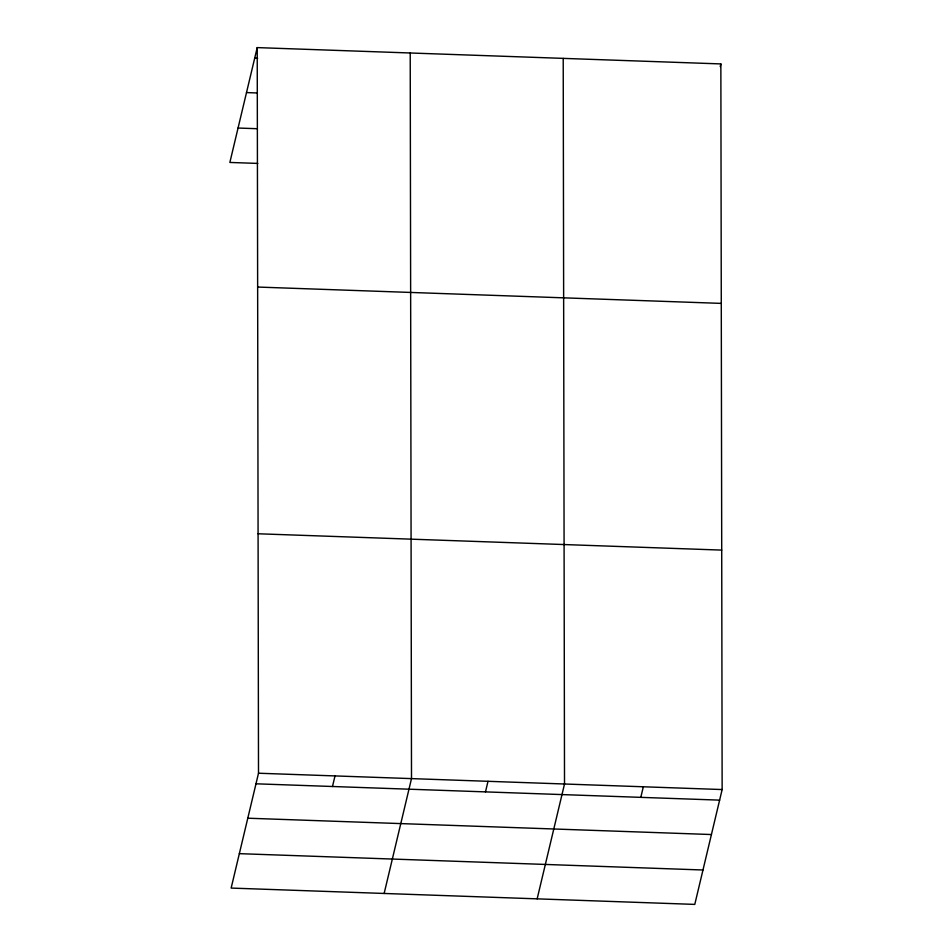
<?xml version="1.0" encoding="UTF-8"?>
<svg xmlns="http://www.w3.org/2000/svg" width="952" height="952" viewBox="0 0 952 952"><rect width="100%" height="100%" fill="white"/><g stroke="black" fill="none" stroke-linecap="round" stroke-linejoin="round"><path stroke-width="1.43" d="M257.219 47.6L258.504 773.226L231.146 888.073L694.782 904.4L722.14 789.553L720.854 63.927L257.219 47.6L229.86 162.447L257.802 163.423M332.486 786.495L335.009 775.928M384.144 893.464L411.502 778.617L410.217 52.991M485.484 791.885L488.007 781.306M720.224 66.569L720.854 63.927M537.154 898.843L564.512 784.008L563.215 58.381M640.803 797.359L643.326 786.78M254.696 58.179L257.635 58.274M246.497 92.582L256.802 92.951M238.048 128.032L257.183 128.71M257.635 287.052L721.283 303.39M258.075 533.774L721.723 550.101M258.504 773.226L722.14 789.553M255.981 783.805L719.629 800.132M247.794 818.208L711.43 834.535M239.345 853.658L702.981 869.997"/></g></svg>
